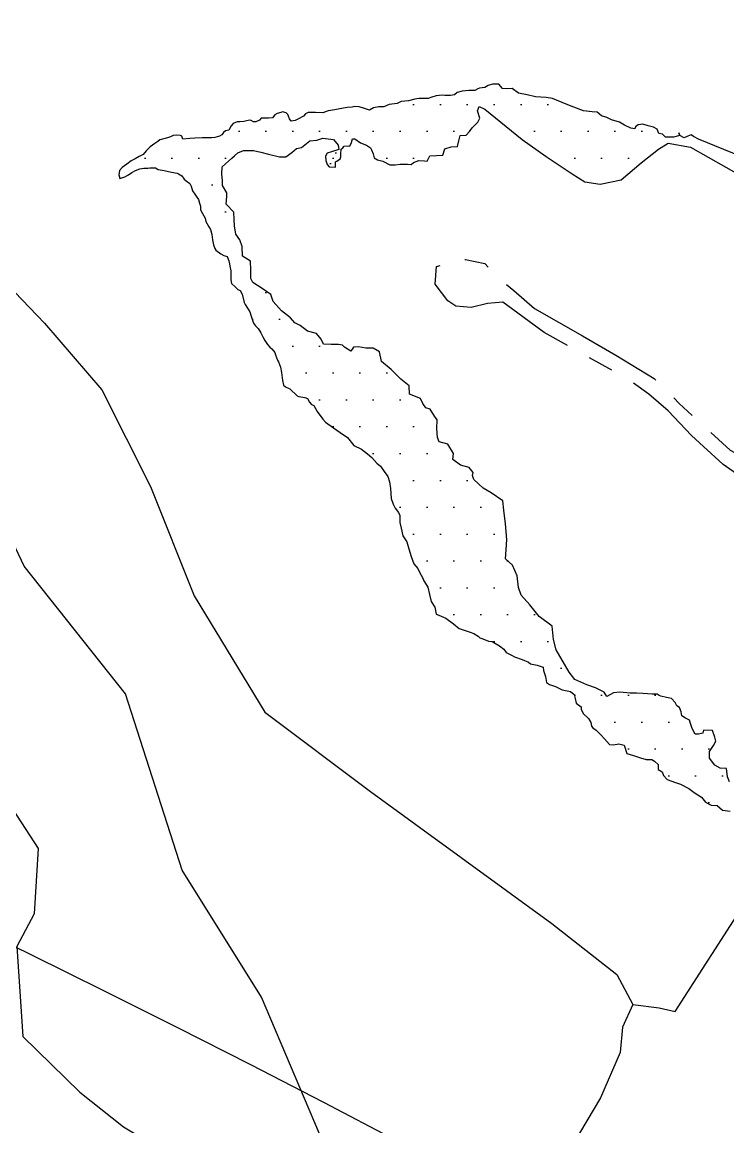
# Model space of a CAD drawing. Header units: millimetres. Extents: x 548366 to 1117317, y 7446967 to 14899125.
# Drawn here: x 556116.5 to 556325.1, y 7458955.4 to 7459282 of the extents above; entities that cross this region are included whole.
import ezdxf

# ---------------------------------------------------------------- set-up
doc = ezdxf.new("R2010")
doc.units = ezdxf.units.MM
doc.header["$MEASUREMENT"] = 0
doc.linetypes.add('ESTR-TERRA', pattern=[1, 0.7, -0.1, 0.1, -0.1])
for name, color, linetype in [('CURVA_INTERMEDIÁRIA', 32, 'Continuous'), ('RADIAIS', 222, 'Continuous'), ('RIO_PERMANENTE', 4, 'Continuous'), ('RUA_PAV_S_MEIO_FIO', 2, 'ESTR-TERRA')]:
    doc.layers.add(name, color=color, linetype=linetype)
pattern_1 = [(0, (0, 0), (3.96875, 7.9375), [0, -7.9375])]

msp = doc.modelspace()

# ---------------------------------------------------------------- hatches: boundary and pattern name
at = {"layer": 'RIO_PERMANENTE', "ltscale": 0.5}
h = msp.add_hatch(dxfattribs=at)
h.set_pattern_fill('DOTS', color=256, scale=5, style=0)
h.set_pattern_definition(pattern_1)
h.paths.add_polyline_path([(556241.47, 7459260.36), (556240.65, 7459260.43), (556238.94, 7459260.23), (556237.64, 7459259.82), (556236.55, 7459259.48), (556235.6, 7459259.41), (556233.75, 7459259.41), (556232.59, 7459259.2), (556230.68, 7459258.73), (556228.56, 7459258.59), (556227.33, 7459257.97), (556224.97, 7459257.69), (556223.4, 7459256.94), (556221.97, 7459256.94), (556220.33, 7459256.67), (556219.25, 7459255.99), (556222.46, 7459241.08), (556223.14, 7459240.9), (556225.21, 7459239.86), (556226.79, 7459239.86), (556228.29, 7459240.04), (556230.38, 7459240.04), (556231.47, 7459239.9), (556232.19, 7459240.49), (556233.73, 7459241.08), (556235.41, 7459240.99), (556236.23, 7459240.94), (556237.04, 7459242.53), (556239.04, 7459242.58), (556240.85, 7459242.67), (556241.49, 7459244.52), (556243.3, 7459245.16), (556245.16, 7459245.3), (556245.62, 7459246.97), (556246.03, 7459248.47), (556247.75, 7459248.65), (556248.75, 7459249.65), (556249.56, 7459250.78), (556251.24, 7459252.41), (556251.79, 7459253.68), (556251.15, 7459255.8), (556251.64, 7459257.13), (556253.25, 7459256.29), (556264.31, 7459247.34), (556271.45, 7459242.35), (556279.12, 7459237.18), (556282.87, 7459234.86), (556287.33, 7459234.14), (556287.44, 7459234.17), (556281.26, 7459256.23), (556279.55, 7459256.86), (556277.36, 7459257.75), (556273.28, 7459259.41), (556271.37, 7459259.75), (556268.23, 7459259.95), (556265.84, 7459260.5), (556263.25, 7459261.05), (556261.34, 7459262.41), (556259.77, 7459262.34), (556258.47, 7459262.41), (556257.44, 7459263.71), (556255.53, 7459263.71), (556254.24, 7459263.3), (556253.28, 7459262.68), (556251.71, 7459262.55), (556251.23, 7459262.34), (556250.34, 7459261.86), (556248.57, 7459261.8), (556246.59, 7459261.59), (556245.15, 7459261.25), (556244.27, 7459260.5), (556243.11, 7459260.29)])
h = msp.add_hatch(dxfattribs=at)
h.set_pattern_fill('DOTS', color=256, scale=5, style=0)
h.set_pattern_definition(pattern_1)
h.paths.add_polyline_path([(556175.65, 7459239.27), (556178.51, 7459241.76), (556179.25, 7459242.5), (556180.26, 7459243.42), (556181.92, 7459244.06), (556184.87, 7459244.06), (556187.09, 7459243.6), (556189.3, 7459242.96), (556192.62, 7459242.22), (556194.46, 7459242.22), (556196.22, 7459243.51), (556197.6, 7459244.71), (556199.07, 7459244.98), (556201.55, 7459246.94), (556203.65, 7459247.16), (556205.35, 7459247.69), (556208.5, 7459247.36), (556209.95, 7459245.61), (556210.16, 7459244.34), (556207.97, 7459243.72), (556206.65, 7459243.25), (556206.21, 7459242.37), (556206.32, 7459241.1), (556206.71, 7459239.9), (556207.24, 7459239.2), (556209.09, 7459239.17), (556209.09, 7459239.75), (556209.15, 7459240.72), (556209.53, 7459240.93), (556210.47, 7459241.57), (556210.7, 7459242.16), (556210.7, 7459243.13), (556210.82, 7459244.48), (556211.26, 7459244.89), (556211.68, 7459245.36), (556212.88, 7459245.45), (556213.41, 7459245.39), (556213.91, 7459246.48), (556214.2, 7459247.57), (556214.88, 7459247.57), (556216.55, 7459246.39), (556218.32, 7459245.69), (556219.49, 7459244.89), (556219.82, 7459244.25), (556220.32, 7459243.04), (556220.55, 7459241.87), (556221.52, 7459241.34), (556222.46, 7459241.08), (556219.25, 7459255.99), (556219.23, 7459255.99), (556217.73, 7459256.53), (556216.16, 7459257.01), (556214.86, 7459257.08), (556214.11, 7459256.87), (556212.61, 7459256.8), (556212.07, 7459256.67), (556210.43, 7459256.39), (556208.99, 7459256.05), (556206.94, 7459255.78), (556205.44, 7459255.17), (556203.19, 7459255.3), (556201.07, 7459255.3), (556200.25, 7459254.89), (556199.64, 7459254.21), (556198, 7459253.32), (556197.25, 7459252.92), (556196.02, 7459252.78), (556195.54, 7459253.39), (556195.27, 7459254.21), (556195, 7459254.69), (556194.59, 7459255.17), (556193.49, 7459255.51), (556192.95, 7459255.3), (556191.92, 7459255.03), (556191.17, 7459254.62), (556190.56, 7459253.73), (556189.33, 7459253.6), (556187.21, 7459253.6), (556186.67, 7459253.05), (556185.57, 7459252.57), (556184.86, 7459252.57), (556183.97, 7459253.04), (556183.35, 7459252.98), (556182.06, 7459252.64), (556180.9, 7459252.57), (556180.08, 7459252.57), (556178.85, 7459252.09), (556178.3, 7459251.34), (556177.62, 7459250.04), (556176.66, 7459249.91), (556176.05, 7459249.43), (556175.5, 7459248.68), (556174.89, 7459248.27), (556173.45, 7459247.93), (556172.57, 7459247.79), (556171.34, 7459247.79), (556169.77, 7459247.79), (556167.51, 7459247.72), (556166.08, 7459247.65), (556164.03, 7459247.45), (556163.76, 7459248.34), (556163.28, 7459248.54), (556162.26, 7459248.61), (556161.16, 7459248.54), (556160.34, 7459248.13), (556159.52, 7459247.86), (556157.2, 7459247.18), (556156.59, 7459246.7), (556155.77, 7459246.15), (556154.34, 7459245.13), (556153.22, 7459243.96), (556152.26, 7459242.86), (556151.1, 7459242.32), (556149.94, 7459241.64), (556148.71, 7459241.02), (556147.41, 7459240.07), (556146.12, 7459239.04), (556145.3, 7459238.16), (556145.09, 7459236.93), (556145.43, 7459235.84), (556146.87, 7459236.31), (556147.96, 7459236.86), (556148.91, 7459237.61), (556150.01, 7459238.16), (556151.3, 7459238.63), (556152.46, 7459238.84), (556153.63, 7459238.84), (556154.24, 7459238.97), (556155.95, 7459238.97), (556156.7, 7459238.5), (556158.54, 7459238.16), (556160.66, 7459237.68), (556162.36, 7459237.41), (556162.77, 7459237.13), (556163.73, 7459236.59), (556164.41, 7459235.63), (556165.03, 7459235.15), (556166.05, 7459234.34), (556166.46, 7459233.52), (556166.87, 7459232.15), (556167.55, 7459231.13), (556168.1, 7459230.24), (556168.65, 7459229.56), (556168.92, 7459228.54), (556169.19, 7459227.65), (556169.21, 7459226.58), (556169.83, 7459225.49), (556170.65, 7459224.06), (556170.78, 7459223.1), (556171.74, 7459221.53), (556172.15, 7459220.71), (556172.56, 7459219.21), (556172.76, 7459217.71), (556173.1, 7459216.21), (556173.45, 7459215.12), (556173.72, 7459214.57), (556175.22, 7459213.55), (556176.11, 7459213.07), (556177.13, 7459212.73), (556177.61, 7459211.44), (556177.82, 7459210.62), (556177.88, 7459209.87), (556178.24, 7459208.54), (556178.24, 7459207.31), (556178.17, 7459205.87), (556178.44, 7459204.71), (556179.47, 7459203.76), (556180.22, 7459203.01), (556180.97, 7459202.67), (556181.58, 7459201.64), (556182.13, 7459199.12), (556182.47, 7459198.57), (556183.15, 7459197.48), (556183.77, 7459196.39), (556184.25, 7459195.1), (556184.86, 7459193.05), (556185.48, 7459192.23), (556186.23, 7459191.41), (556187.05, 7459190.18), (556187.66, 7459189.02), (556188.28, 7459187.86), (556189.03, 7459186.77), (556189.71, 7459185.95), (556190.32, 7459185.41), (556191.21, 7459184.32), (556191.42, 7459183.7), (556192.04, 7459182.09), (556192.31, 7459181.62), (556192.92, 7459179.98), (556193.2, 7459178.41), (556193.47, 7459176.09), (556193.74, 7459174.66), (556194.36, 7459174.18), (556195.66, 7459173.63), (556197.84, 7459171.52), (556198.32, 7459171.31), (556199.13, 7459171.18), (556210.52, 7459186.62), (556210.01, 7459186.7), (556207.89, 7459186.7), (556205.59, 7459186.8), (556204.94, 7459188.27), (556203.56, 7459189.93), (556200.88, 7459190.67), (556198.67, 7459192.32), (556197.1, 7459193.15), (556195.86, 7459194.6), (556193.18, 7459196.72), (556190.69, 7459199.48), (556190.05, 7459201.51), (556187.46, 7459203.26), (556184.7, 7459205.01), (556184.14, 7459206.21), (556184.14, 7459208.79), (556184.05, 7459211.37), (556181.65, 7459212.85), (556181.56, 7459215.7), (556180.82, 7459217.64), (556179.72, 7459219.3), (556179.26, 7459221.79), (556179.16, 7459223.63), (556179.07, 7459225.84), (556176.86, 7459228.24), (556177.04, 7459230.45), (556177.03, 7459231.53), (556175.74, 7459233.74), (556175.74, 7459235.12), (556175.56, 7459237.15)])
h = msp.add_hatch(dxfattribs=at)
h.set_pattern_fill('DOTS', color=256, scale=5, style=0)
h.set_pattern_definition(pattern_1)
h.paths.add_polyline_path([(556287.44, 7459234.17), (556293.58, 7459235.39), (556299.47, 7459240.39), (556304.65, 7459244.49), (556307.5, 7459246.27), (556314.11, 7459245.02), (556320.57, 7459241.37), (556320.21, 7459245.89), (556316.42, 7459247.45), (556314.99, 7459248.26), (556314.24, 7459248.69), (556313.28, 7459248.33), (556312.19, 7459247.86), (556310.89, 7459248.47), (556309.05, 7459248.06), (556306.66, 7459247.99), (556305.84, 7459248.95), (556304.68, 7459249.08), (556304.2, 7459250.38), (556303.17, 7459250.93), (556301.53, 7459251.4), (556300.03, 7459251.88), (556298.6, 7459251.68), (556297.85, 7459251.06), (556297.64, 7459250.45), (556296.41, 7459250.72), (556294.57, 7459251.61), (556293.07, 7459252.49), (556290.68, 7459253.18), (556289.31, 7459253.79), (556287.81, 7459254.34), (556286.51, 7459255.36), (556285.01, 7459255.5), (556282.49, 7459255.77), (556281.26, 7459256.23)])
h = msp.add_hatch(dxfattribs=at)
h.set_pattern_fill('DOTS', color=256, scale=5, style=0)
h.set_pattern_definition(pattern_1)
h.paths.add_polyline_path([(556365, 7459230.53), (556363.89, 7459230.33), (556362.7, 7459230.14), (556361.95, 7459230.42), (556361.42, 7459230.94), (556360.71, 7459230.99), (556359.91, 7459230.8), (556358.25, 7459230.94), (556356.35, 7459231.8), (556354.59, 7459232.51), (556353.6, 7459232.7), (556352.69, 7459233.74), (556350.75, 7459234.74), (556349.94, 7459235.3), (556348.82, 7459236.22), (556348.54, 7459236.88), (556347.59, 7459237.36), (556346.07, 7459237.64), (556344.5, 7459238.16), (556343.32, 7459238.31), (556341.8, 7459238.35), (556340.52, 7459238.26), (556340.14, 7459238.35), (556339.48, 7459238.83), (556338.2, 7459238.69), (556337.53, 7459238.5), (556336.49, 7459238.97), (556334.83, 7459239.82), (556333.5, 7459240.25), (556331.98, 7459241.06), (556331.6, 7459241.2), (556331.43, 7459241.28), (556320.21, 7459245.89), (556320.57, 7459241.37), (556329.7, 7459236.22), (556330.46, 7459235.41), (556331.36, 7459233.8), (556332.27, 7459234.04), (556333.64, 7459233.9), (556334.35, 7459233.42), (556335.17, 7459231.58), (556335.88, 7459230.54), (556337.11, 7459229.5), (556338.06, 7459228.22), (556339.2, 7459227.65), (556340.91, 7459227.03), (556342.19, 7459226.41), (556343.42, 7459224.57), (556346.03, 7459222.58), (556347.64, 7459221.06), (556349.02, 7459219.83), (556351.06, 7459218.12), (556351.72, 7459217.46), (556354.09, 7459216.32), (556355.42, 7459215.23), (556356.89, 7459214.09), (556358.89, 7459212.95), (556361.16, 7459211.81), (556362.25, 7459210.49), (556363.82, 7459209.44), (556365, 7459208.55)])
h = msp.add_hatch(dxfattribs=at)
h.set_pattern_fill('DOTS', color=256, scale=2, style=0)
h.set_pattern_definition([(0, (0, 0), (1.5875, 3.175), [0, -3.175])])
h.paths.add_polyline_path([(556206.65, 7459243.25), (556206.21, 7459242.37), (556206.32, 7459241.1), (556206.71, 7459239.9), (556207.24, 7459239.2), (556209.05, 7459239.17), (556209.15, 7459240.72), (556209.53, 7459240.93), (556210.47, 7459241.57), (556210.7, 7459242.16), (556210.7, 7459243.13), (556210.83, 7459244.53), (556207.97, 7459243.72)])
h = msp.add_hatch(dxfattribs=at)
h.set_pattern_fill('DOTS', color=256, scale=5, style=0)
h.set_pattern_definition(pattern_1)
h.paths.add_polyline_path([(556250.06, 7459146.82), (556249.6, 7459148.02), (556249.87, 7459148.85), (556248.67, 7459150.32), (556246.09, 7459151.06), (556243.79, 7459152.72), (556244.06, 7459154.47), (556242.31, 7459157.24), (556239.82, 7459157.97), (556239.34, 7459159.24), (556239.06, 7459161.91), (556239.15, 7459164.49), (556238.42, 7459165.51), (556237.13, 7459167.63), (556235.83, 7459168), (556234.91, 7459169.29), (556234.27, 7459170.76), (556231.04, 7459172.05), (556230.95, 7459174.54), (556228.46, 7459176.47), (556225.6, 7459179.33), (556222.74, 7459181.73), (556222.19, 7459184.58), (556220.25, 7459185.69), (556218.13, 7459185.69), (556215.91, 7459186.06), (556214.44, 7459185.97), (556213.7, 7459184.77), (556211.76, 7459185.97), (556211.21, 7459186.52), (556210.52, 7459186.62), (556199.13, 7459171.18), (556200.03, 7459171.04), (556200.91, 7459170.77), (556201.46, 7459169.68), (556202.01, 7459168.99), (556202.69, 7459168.65), (556203.71, 7459166.88), (556205.42, 7459164.7), (556206.17, 7459163.81), (556208.56, 7459162.1), (556210.47, 7459160.74), (556212.69, 7459159.19), (556214.53, 7459156.87), (556216.78, 7459155.78), (556218.63, 7459154.41), (556219.92, 7459153.32), (556221.36, 7459151.68), (556222.45, 7459150.73), (556223.54, 7459149.23), (556224.57, 7459147.66), (556225.11, 7459146.09), (556225.39, 7459144.18), (556225.59, 7459141.25), (556226.21, 7459139.54), (556226.75, 7459138.38), (556227.78, 7459137.02), (556228.12, 7459136.2), (556228.12, 7459134.97), (556228.12, 7459134.08), (556228.53, 7459132.42), (556229.01, 7459130.16), (556230.24, 7459128.39), (556230.79, 7459126.34), (556231.54, 7459124.09), (556232.29, 7459121.84), (556233.52, 7459120.54), (556234.06, 7459119.25), (556234.82, 7459117.88), (556235.23, 7459116.86), (556236.42, 7459115.02), (556236.96, 7459112.84), (556237.44, 7459110.79), (556238.53, 7459109.09), (556238.87, 7459106.97), (556239.69, 7459106.7), (556241.74, 7459105.81), (556243.99, 7459104.18), (556245.7, 7459102.81), (556248.91, 7459101.72), (556250.07, 7459101.31), (556251.3, 7459100.49), (556251.78, 7459100.01), (556252.73, 7459099.67), (556254.37, 7459098.99), (556255.46, 7459098.92), (556257.65, 7459097.63), (556258.88, 7459096.67), (556259.56, 7459095.72), (556261.4, 7459094.83), (556262.02, 7459094.35), (556264.34, 7459093.6), (556266.18, 7459092.78), (556266.8, 7459092.31), (556268.78, 7459091.96), (556270.49, 7459091.35), (556270.62, 7459090.33), (556271.17, 7459088.62), (556271.51, 7459086.85), (556272.4, 7459086.17), (556274.17, 7459085.62), (556276.15, 7459084.6), (556278.61, 7459084.12), (556279.7, 7459083.3), (556279.94, 7459082.1), (556280.28, 7459080.74), (556281.72, 7459079.65), (556281.78, 7459078.97), (556282.33, 7459077.6), (556283.9, 7459076.17), (556284.58, 7459074.94), (556284.86, 7459073.92), (556285.2, 7459073.44), (556286.15, 7459072.76), (556287.59, 7459071.32), (556288.68, 7459070.16), (556290.18, 7459068.53), (556291.27, 7459068.39), (556292.85, 7459068.66), (556294.48, 7459068.25), (556295.23, 7459065.87), (556297.21, 7459065.25), (556299.26, 7459064.5), (556300.97, 7459064.09), (556302.61, 7459064.02), (556303.46, 7459063.57), (556304.55, 7459062.54), (556304.48, 7459061.11), (556305.71, 7459060.36), (556306.12, 7459059.27), (556307.21, 7459058.11), (556309.67, 7459057.22), (556311.17, 7459056.75), (556313.56, 7459055.45), (556315.13, 7459054.29), (556317.32, 7459052.92), (556318.48, 7459051.42), (556320.18, 7459050.54), (556321.96, 7459050.47), (556323.53, 7459049.1), (556325.78, 7459048.76), (556328.24, 7459048.22), (556330.7, 7459045.62), (556332.06, 7459043.71), (556332.95, 7459041.67), (556334.39, 7459040.58), (556336.23, 7459039.01), (556337.94, 7459038.39), (556338.69, 7459039.59), (556338.53, 7459041.07), (556338.14, 7459042.55), (556337.28, 7459043.72), (556336.82, 7459044.9), (556336.82, 7459045.75), (556337.44, 7459046.38), (556338.38, 7459047.16), (556340.17, 7459047.16), (556342.28, 7459046.69), (556344.47, 7459046.38), (556347.12, 7459046.14), (556346.97, 7459044.58), (556348.29, 7459043.02), (556349.15, 7459042.24), (556349.86, 7459042.16), (556350.72, 7459041.23), (556351.81, 7459039.82), (556353.76, 7459038.42), (556354.15, 7459038.03), (556355.56, 7459037.25), (556358.13, 7459036.16), (556359.38, 7459035.61), (556361.34, 7459035.06), (556362.9, 7459033.89), (556363.13, 7459033.04), (556362.82, 7459031.32), (556361.41, 7459030.23), (556360.09, 7459029.06), (556360.25, 7459027.39), (556361.42, 7459026.06), (556361.65, 7459025.28), (556361.65, 7459024.03), (556361.11, 7459022.94), (556360.09, 7459022.31), (556360.48, 7459021.92), (556361.65, 7459021.46), (556362.59, 7459021.07), (556363.14, 7459019.82), (556363.68, 7459019.5), (556364.54, 7459021.22), (556364.54, 7459022.47), (556364.23, 7459024.97), (556364.15, 7459025.43), (556364.62, 7459025.67), (556365, 7459025.81), (556365, 7459029.4), (556364.78, 7459029.57), (556364.7, 7459029.96), (556364.7, 7459030.58), (556365, 7459030.65), (556365, 7459035.11), (556364.78, 7459035.11), (556363.84, 7459035.97), (556362.9, 7459036.28), (556362.28, 7459037.45), (556361.89, 7459038.46), (556361.89, 7459040.18), (556361.89, 7459041.9), (556362.36, 7459042.76), (556362.9, 7459043.38), (556364.07, 7459043.38), (556365, 7459042.67), (556365, 7459067.94), (556364.03, 7459066.76), (556363.39, 7459065.38), (556362.65, 7459063.36), (556361.82, 7459062.35), (556360.54, 7459061.34), (556359.53, 7459060.24), (556359.16, 7459059.69), (556358.79, 7459058.13), (556357.69, 7459057.67), (556356.86, 7459056.84), (556355.21, 7459056.29), (556353.1, 7459056.56), (556352.91, 7459055.28), (556352.36, 7459053.99), (556350.89, 7459053.26), (556348.96, 7459053.26), (556348.23, 7459051.97), (556347.22, 7459051.15), (556344.83, 7459052.34), (556341.7, 7459052.25), (556340.6, 7459052.16), (556339.89, 7459053.72), (556335.76, 7459055.01), (556332.36, 7459054.09), (556329.51, 7459055.47), (556328.59, 7459057.21), (556325.56, 7459057.49), (556325.01, 7459058.95), (556324.73, 7459061.34), (556322.8, 7459061.53), (556321.24, 7459062.35), (556319.68, 7459064.46), (556319.68, 7459066.39), (556320.88, 7459068.14), (556321.61, 7459069.51), (556321.24, 7459070.61), (556320.6, 7459072.63), (556317.94, 7459072.73), (556317.7, 7459071.85), (556316.43, 7459071.56), (556315.44, 7459071.52), (556314.53, 7459073.25), (556314.2, 7459074.44), (556313.83, 7459075.71), (556312.64, 7459076.25), (556311.49, 7459076.99), (556311.36, 7459078.1), (556310.87, 7459079.38), (556310.05, 7459079.91), (556309.59, 7459080.94), (556308.48, 7459082.05), (556307, 7459082.38), (556305.31, 7459082.75), (556304.86, 7459083), (556304.2, 7459083.33), (556302.72, 7459083.33), (556300, 7459083.57), (556298.11, 7459083.61), (556296.21, 7459083.61), (556293.15, 7459084), (556291.3, 7459083.72), (556289.37, 7459082.71), (556288.54, 7459084), (556285.96, 7459085.19), (556283.47, 7459086.12), (556279.87, 7459087.68), (556278.21, 7459089.89), (556274.34, 7459096.44), (556273.6, 7459099.48), (556273.14, 7459103.44), (556269.36, 7459106.3), (556266.59, 7459109.8), (556264.01, 7459112.66), (556263.27, 7459114.87), (556262.81, 7459118.37), (556261.49, 7459121.48), (556259.37, 7459123.32), (556259.56, 7459126), (556259.74, 7459129.04), (556259.37, 7459133.74), (556258.91, 7459137.79), (556258.63, 7459140.56), (556255.13, 7459142.86), (556252.82, 7459144.24)])

# ---------------------------------------------------------------- linework, layer by layer
at = {"layer": 'CURVA_INTERMEDIÁRIA'}
for points, elevation in [([(556207.19, 7458946.92), (556187.27, 7458993.79), (556163.85, 7459031.32), (556147.11, 7459083.47), (556117.14, 7459121.22), (556103.71, 7459149.41)], 10), ([(556108.77, 7459056.86), (556121.28, 7459037.69), (556120.06, 7459018.43), (556114.96, 7459008.8), (556116.75, 7458982.15), (556133.58, 7458965.7), (556146.48, 7458955.5), (556184.85, 7458932.48), (556192.43, 7458925.76), (556203.89, 7458910.73), (556224.66, 7458895.71), (556239.71, 7458891.42), (556258.69, 7458892.49), (556284.63, 7458896.66), (556322.75, 7458890.51), (556341.69, 7458867.45), (556350.22, 7458855.15), (556360.64, 7458823.93), (556369.17, 7458807.84), (556435.04, 7458766.05), (556467.25, 7458751.86), (556521.26, 7458728.2)], 20)]:
    msp.add_lwpolyline(points, dxfattribs=dict(at, elevation=elevation))
at = {"layer": 'RADIAIS', "linetype": 'Continuous', "ltscale": 2.5}
for radius in [4998.2, 3998.56]:
    msp.add_circle((554363.71, 7455412.75), radius, dxfattribs=at)
at = {"layer": 'RIO_PERMANENTE', "ltscale": 2.5, "flags": 128}
for points in [[(556331.43, 7459241.28), (556316.42, 7459247.45), (556314.99, 7459248.26), (556314.24, 7459248.69), (556313.28, 7459248.33), (556312.19, 7459247.86), (556310.89, 7459248.47), (556310.62, 7459249.29), (556310.89, 7459248.47), (556309.05, 7459248.06), (556306.66, 7459247.99), (556305.84, 7459248.95), (556304.68, 7459249.08), (556304.2, 7459250.38), (556303.17, 7459250.93), (556301.53, 7459251.4), (556300.03, 7459251.88), (556298.6, 7459251.68), (556297.85, 7459251.06), (556297.64, 7459250.45), (556296.41, 7459250.72), (556294.57, 7459251.61), (556293.07, 7459252.49), (556290.68, 7459253.18), (556289.31, 7459253.79), (556287.81, 7459254.34), (556286.51, 7459255.36), (556285.01, 7459255.5), (556282.49, 7459255.77), (556279.55, 7459256.86), (556277.36, 7459257.75), (556273.28, 7459259.41), (556271.37, 7459259.75), (556268.23, 7459259.95), (556265.84, 7459260.5), (556263.25, 7459261.05), (556261.34, 7459262.41), (556259.77, 7459262.34), (556258.47, 7459262.41), (556257.44, 7459263.71), (556255.53, 7459263.71), (556254.24, 7459263.3), (556253.28, 7459262.68), (556251.71, 7459262.55), (556251.23, 7459262.34), (556250.34, 7459261.86), (556248.57, 7459261.8), (556246.59, 7459261.59), (556245.15, 7459261.25), (556244.27, 7459260.5), (556243.11, 7459260.29), (556241.47, 7459260.36), (556240.65, 7459260.43), (556238.94, 7459260.23), (556237.64, 7459259.82), (556236.55, 7459259.48), (556235.6, 7459259.41), (556233.75, 7459259.41), (556232.59, 7459259.2), (556230.68, 7459258.73), (556228.56, 7459258.59), (556227.33, 7459257.97), (556224.97, 7459257.69), (556223.4, 7459256.94), (556221.97, 7459256.94), (556220.33, 7459256.67), (556219.23, 7459255.99), (556217.73, 7459256.53), (556216.16, 7459257.01), (556214.86, 7459257.08), (556214.11, 7459256.87), (556212.61, 7459256.8), (556212.07, 7459256.67), (556210.43, 7459256.39), (556208.99, 7459256.05), (556206.94, 7459255.78), (556205.44, 7459255.17), (556203.19, 7459255.3), (556201.07, 7459255.3), (556200.25, 7459254.89), (556199.64, 7459254.21), (556198, 7459253.32), (556197.25, 7459252.92), (556196.02, 7459252.78), (556195.54, 7459253.39), (556195.27, 7459254.21), (556195, 7459254.69), (556194.59, 7459255.17), (556193.49, 7459255.51), (556192.95, 7459255.3), (556191.92, 7459255.03), (556191.17, 7459254.62), (556190.56, 7459253.73), (556189.33, 7459253.6), (556187.21, 7459253.6), (556186.67, 7459253.05), (556185.57, 7459252.57), (556184.86, 7459252.57), (556183.97, 7459253.04), (556183.35, 7459252.98), (556182.06, 7459252.64), (556180.9, 7459252.57), (556180.08, 7459252.57), (556178.85, 7459252.09), (556178.3, 7459251.34), (556177.62, 7459250.04), (556176.66, 7459249.91), (556176.05, 7459249.43), (556175.5, 7459248.68), (556174.89, 7459248.27), (556173.45, 7459247.93), (556172.57, 7459247.79), (556171.34, 7459247.79), (556169.77, 7459247.79), (556167.51, 7459247.72), (556166.08, 7459247.65), (556164.03, 7459247.45), (556163.76, 7459248.34), (556163.28, 7459248.54), (556162.26, 7459248.61), (556161.16, 7459248.54), (556160.34, 7459248.13), (556159.52, 7459247.86), (556157.2, 7459247.18), (556156.59, 7459246.7), (556155.77, 7459246.15), (556154.34, 7459245.13), (556153.22, 7459243.96), (556152.26, 7459242.86), (556151.1, 7459242.32), (556149.94, 7459241.64), (556148.71, 7459241.02), (556147.41, 7459240.07), (556146.12, 7459239.04), (556145.3, 7459238.16), (556145.09, 7459236.93), (556145.43, 7459235.84), (556146.87, 7459236.31), (556147.96, 7459236.86), (556148.91, 7459237.61), (556150.01, 7459238.16), (556151.3, 7459238.63), (556152.46, 7459238.84), (556153.63, 7459238.84), (556154.24, 7459238.97), (556155.95, 7459238.97), (556156.7, 7459238.5), (556158.54, 7459238.16), (556160.66, 7459237.68), (556162.36, 7459237.41), (556162.77, 7459237.13), (556163.73, 7459236.59), (556164.41, 7459235.63), (556165.03, 7459235.15), (556166.05, 7459234.34), (556166.46, 7459233.52), (556166.87, 7459232.15), (556167.55, 7459231.13), (556168.1, 7459230.24), (556168.65, 7459229.56), (556168.92, 7459228.54), (556169.19, 7459227.65), (556169.21, 7459226.58), (556169.83, 7459225.49), (556170.65, 7459224.06), (556170.78, 7459223.1), (556171.74, 7459221.53), (556172.15, 7459220.71), (556172.56, 7459219.21), (556172.76, 7459217.71), (556173.1, 7459216.21), (556173.45, 7459215.12), (556173.72, 7459214.57), (556175.22, 7459213.55), (556176.11, 7459213.07), (556177.13, 7459212.73), (556177.61, 7459211.44), (556177.82, 7459210.62), (556177.88, 7459209.87), (556178.24, 7459208.54), (556178.24, 7459207.31), (556178.17, 7459205.87), (556178.44, 7459204.71), (556179.47, 7459203.76), (556180.22, 7459203.01), (556180.97, 7459202.67), (556181.58, 7459201.64), (556182.13, 7459199.12), (556182.47, 7459198.57), (556183.15, 7459197.48), (556183.77, 7459196.39), (556184.25, 7459195.1), (556184.86, 7459193.05), (556185.48, 7459192.23), (556186.23, 7459191.41), (556187.05, 7459190.18), (556187.66, 7459189.02), (556188.28, 7459187.86), (556189.03, 7459186.77), (556189.71, 7459185.95), (556190.32, 7459185.41), (556191.21, 7459184.32), (556191.42, 7459183.7), (556192.04, 7459182.09), (556192.31, 7459181.62), (556192.92, 7459179.98), (556193.2, 7459178.41), (556193.47, 7459176.09), (556193.74, 7459174.66), (556194.36, 7459174.18), (556195.66, 7459173.63), (556197.84, 7459171.52), (556198.32, 7459171.31), (556200.03, 7459171.04), (556200.91, 7459170.77), (556201.46, 7459169.68), (556202.01, 7459168.99), (556202.69, 7459168.65), (556203.71, 7459166.88), (556205.42, 7459164.7), (556206.17, 7459163.81), (556208.56, 7459162.1), (556210.47, 7459160.74), (556212.69, 7459159.19), (556214.53, 7459156.87), (556216.78, 7459155.78), (556218.63, 7459154.41), (556219.92, 7459153.32), (556221.36, 7459151.68), (556222.45, 7459150.73), (556223.54, 7459149.23), (556224.57, 7459147.66), (556225.11, 7459146.09), (556225.39, 7459144.18), (556225.59, 7459141.25), (556226.21, 7459139.54), (556226.75, 7459138.38), (556227.78, 7459137.02), (556228.12, 7459136.2), (556228.12, 7459134.97), (556228.12, 7459134.08), (556228.53, 7459132.42), (556229.01, 7459130.16), (556230.24, 7459128.39), (556230.79, 7459126.34), (556231.54, 7459124.09), (556232.29, 7459121.84), (556233.52, 7459120.54), (556234.06, 7459119.25), (556234.82, 7459117.88), (556235.23, 7459116.86), (556236.42, 7459115.02), (556236.96, 7459112.84), (556237.44, 7459110.79), (556238.53, 7459109.09), (556238.87, 7459106.97), (556239.69, 7459106.7), (556241.74, 7459105.81), (556243.99, 7459104.18), (556245.7, 7459102.81), (556248.91, 7459101.72), (556250.07, 7459101.31), (556251.3, 7459100.49), (556251.78, 7459100.01), (556252.73, 7459099.67), (556254.37, 7459098.99), (556255.46, 7459098.92), (556257.65, 7459097.63), (556258.88, 7459096.67), (556259.56, 7459095.72), (556261.4, 7459094.83), (556262.02, 7459094.35), (556264.34, 7459093.6), (556266.18, 7459092.78), (556266.8, 7459092.31), (556268.78, 7459091.96), (556270.49, 7459091.35), (556270.62, 7459090.33), (556271.17, 7459088.62), (556271.51, 7459086.85), (556272.4, 7459086.17), (556274.17, 7459085.62), (556276.15, 7459084.6), (556278.61, 7459084.12), (556279.7, 7459083.3), (556279.94, 7459082.1), (556280.28, 7459080.74), (556281.72, 7459079.65), (556281.78, 7459078.97), (556282.33, 7459077.6), (556283.9, 7459076.17), (556284.58, 7459074.94), (556284.86, 7459073.92), (556285.2, 7459073.44), (556286.15, 7459072.76), (556287.59, 7459071.32), (556288.68, 7459070.16), (556290.18, 7459068.53), (556291.27, 7459068.39), (556292.85, 7459068.66), (556294.48, 7459068.25), (556295.23, 7459065.87), (556297.21, 7459065.25), (556299.26, 7459064.5), (556300.97, 7459064.09), (556302.61, 7459064.02), (556303.46, 7459063.57), (556304.55, 7459062.54), (556304.48, 7459061.11), (556305.71, 7459060.36), (556306.12, 7459059.27), (556307.21, 7459058.11), (556309.67, 7459057.22), (556311.17, 7459056.75), (556313.56, 7459055.45), (556315.13, 7459054.29), (556317.32, 7459052.92), (556318.48, 7459051.42), (556320.18, 7459050.54), (556321.96, 7459050.47), (556323.53, 7459049.1), (556325.78, 7459048.76)], [(556325.56, 7459057.49), (556325.01, 7459058.95), (556324.73, 7459061.34), (556322.8, 7459061.53), (556321.24, 7459062.35), (556319.68, 7459064.46), (556319.68, 7459066.39), (556320.88, 7459068.14), (556321.61, 7459069.51), (556321.24, 7459070.61), (556320.6, 7459072.63), (556317.94, 7459072.73), (556317.7, 7459071.85), (556316.43, 7459071.56), (556315.44, 7459071.52), (556314.53, 7459073.25), (556314.2, 7459074.44), (556313.83, 7459075.71), (556312.64, 7459076.25), (556311.49, 7459076.99), (556311.36, 7459078.1), (556310.87, 7459079.38), (556310.05, 7459079.91), (556309.59, 7459080.94), (556308.48, 7459082.05), (556307, 7459082.38), (556305.31, 7459082.75), (556304.86, 7459083), (556304.2, 7459083.33), (556302.72, 7459083.33), (556300, 7459083.57), (556298.11, 7459083.61), (556296.21, 7459083.61), (556293.15, 7459084), (556291.3, 7459083.72), (556289.37, 7459082.71), (556288.54, 7459084), (556285.96, 7459085.19), (556283.47, 7459086.12), (556279.87, 7459087.68), (556278.21, 7459089.89), (556274.34, 7459096.44), (556273.6, 7459099.48), (556273.14, 7459103.44), (556269.36, 7459106.3), (556266.59, 7459109.8), (556264.01, 7459112.66), (556263.27, 7459114.87), (556262.81, 7459118.37), (556261.49, 7459121.48), (556259.37, 7459123.32), (556259.56, 7459126), (556259.74, 7459129.04), (556259.37, 7459133.74), (556258.91, 7459137.79), (556258.63, 7459140.56), (556255.13, 7459142.86), (556252.82, 7459144.24), (556250.06, 7459146.82), (556249.6, 7459148.02), (556249.87, 7459148.85), (556248.67, 7459150.32), (556246.09, 7459151.06), (556243.79, 7459152.72), (556244.06, 7459154.47), (556242.31, 7459157.24), (556239.82, 7459157.97), (556239.34, 7459159.24), (556239.06, 7459161.91), (556239.15, 7459164.49), (556238.42, 7459165.51), (556237.13, 7459167.63), (556235.83, 7459168), (556234.91, 7459169.29), (556234.27, 7459170.76), (556231.04, 7459172.05), (556230.95, 7459174.54), (556228.46, 7459176.47), (556225.6, 7459179.33), (556222.74, 7459181.73), (556222.19, 7459184.58), (556220.25, 7459185.69), (556218.13, 7459185.69), (556215.91, 7459186.06), (556214.44, 7459185.97), (556213.7, 7459184.77), (556211.76, 7459185.97), (556211.21, 7459186.52), (556210.01, 7459186.7), (556207.89, 7459186.7), (556205.59, 7459186.8), (556204.94, 7459188.27), (556203.56, 7459189.93), (556200.88, 7459190.67), (556198.67, 7459192.32), (556197.1, 7459193.15), (556195.86, 7459194.6), (556193.18, 7459196.72), (556190.69, 7459199.48), (556190.05, 7459201.51), (556187.46, 7459203.26), (556184.7, 7459205.01), (556184.14, 7459206.21), (556184.14, 7459208.79), (556184.05, 7459211.37), (556181.65, 7459212.85), (556181.56, 7459215.7), (556180.82, 7459217.64), (556179.72, 7459219.3), (556179.26, 7459221.79), (556179.16, 7459223.63), (556179.07, 7459225.84), (556176.86, 7459228.24), (556177.04, 7459230.45), (556177.03, 7459231.53), (556175.74, 7459233.74), (556175.74, 7459235.12), (556175.56, 7459237.15), (556175.65, 7459239.27), (556178.51, 7459241.76), (556179.25, 7459242.5), (556180.26, 7459243.42), (556181.92, 7459244.06), (556184.87, 7459244.06), (556187.09, 7459243.6), (556189.3, 7459242.96), (556192.62, 7459242.22), (556194.46, 7459242.22), (556196.22, 7459243.51), (556197.6, 7459244.71), (556199.07, 7459244.98), (556201.55, 7459246.94), (556203.65, 7459247.16), (556205.35, 7459247.69), (556208.5, 7459247.36), (556209.95, 7459245.61), (556210.16, 7459244.34), (556207.97, 7459243.72), (556206.65, 7459243.25), (556206.21, 7459242.37), (556206.32, 7459241.1), (556206.71, 7459239.9), (556207.24, 7459239.2), (556209.09, 7459239.17), (556209.09, 7459239.75), (556209.15, 7459240.72), (556209.53, 7459240.93), (556210.47, 7459241.57), (556210.7, 7459242.16), (556210.7, 7459243.13), (556210.82, 7459244.48), (556211.26, 7459244.89), (556211.68, 7459245.36), (556212.88, 7459245.45), (556213.41, 7459245.39), (556213.91, 7459246.48), (556214.2, 7459247.57), (556214.88, 7459247.57), (556216.55, 7459246.39), (556218.32, 7459245.69), (556219.49, 7459244.89), (556219.82, 7459244.25), (556220.32, 7459243.04), (556220.55, 7459241.87), (556221.52, 7459241.34), (556223.14, 7459240.9), (556225.21, 7459239.86), (556226.79, 7459239.86), (556228.29, 7459240.04), (556230.38, 7459240.04), (556231.47, 7459239.9), (556232.19, 7459240.49), (556233.73, 7459241.08), (556235.41, 7459240.99), (556236.23, 7459240.94), (556237.04, 7459242.53), (556239.04, 7459242.58), (556240.85, 7459242.67), (556241.49, 7459244.52), (556243.3, 7459245.16), (556245.16, 7459245.3), (556245.62, 7459246.97), (556246.03, 7459248.47), (556247.75, 7459248.65), (556248.75, 7459249.65), (556249.56, 7459250.78), (556251.24, 7459252.41), (556251.79, 7459253.68), (556251.15, 7459255.8), (556251.64, 7459257.13), (556253.25, 7459256.29), (556264.31, 7459247.34), (556271.45, 7459242.35), (556279.12, 7459237.18), (556282.87, 7459234.86), (556287.33, 7459234.14), (556293.58, 7459235.39), (556299.47, 7459240.39), (556304.65, 7459244.49), (556307.5, 7459246.27), (556314.11, 7459245.02), (556329.7, 7459236.22)]]:
    msp.add_lwpolyline(points, dxfattribs=at)
at = {"layer": 'RIO_PERMANENTE'}
for points in [[(556105.39, 7459211.41), (556123.09, 7459193.03), (556140.11, 7459173.29), (556154.42, 7459144.71), (556167.39, 7459112.39), (556188.22, 7459078.05), (556219.46, 7459054.63), (556273.09, 7459015.6), (556292.35, 7459000.51), (556297.04, 7458991.66), (556304.85, 7458990.62), (556309.53, 7458989.58), (556330.36, 7459021.84), (556333.78, 7459021.74), (556341.89, 7459015.43), (556347.91, 7459015.73), (556355.12, 7459014.83), (556359.93, 7459016.33), (556363.68, 7459019.5)], [(556297.04, 7458991.66), (556294, 7458984.93), (556293.24, 7458977.39), (556287.46, 7458964.06), (556279.4, 7458950.48), (556271.6, 7458936.39)]]:
    msp.add_lwpolyline(points, dxfattribs=at)
at = {"layer": 'RUA_PAV_S_MEIO_FIO', "ltscale": 75, "flags": 128}
msp.add_lwpolyline([(556379.7, 7459092.85), (556378.62, 7459105.98), (556377.69, 7459116.16), (556374.87, 7459125.68), (556371.36, 7459129.34), (556368.11, 7459132.59), (556363.63, 7459135.85), (556357.11, 7459138.29), (556346.52, 7459141.54), (556338.38, 7459143.57), (556330.64, 7459146.42), (556323.72, 7459151.3), (556314.35, 7459159.84), (556307.43, 7459167.16), (556301.73, 7459172.04), (556295.64, 7459176.48), (556283.83, 7459182.99), (556270.8, 7459190.31), (556258.58, 7459199.26), (556254.1, 7459198.85), (556249.22, 7459197.63), (556244.74, 7459198.04), (556242.3, 7459199.66), (556238.63, 7459204.55), (556239.04, 7459209.83), (556242.3, 7459210.65), (556247.59, 7459211.87), (556253.29, 7459210.65), (556256.55, 7459206.99), (556261.84, 7459202.67), (556267.95, 7459197.38), (556282.2, 7459189.25), (556291.97, 7459183.55), (556303.37, 7459176.64), (556310.7, 7459169.32), (556325.77, 7459155.49), (556334.73, 7459150.61), (556346.13, 7459147.36), (556359.16, 7459142.47), (556366.9, 7459138.81), (556373.82, 7459134.34), (556379.52, 7459134.75), (556388.88, 7459140.85), (556403.14, 7459153.05), (556414.54, 7459159.15), (556419.02, 7459160.37), (556422.27, 7459159.96), (556423.9, 7459156.71), (556423.03, 7459155.21), (556421.64, 7459154.46), (556417.46, 7459154.71), (556413.04, 7459154.2), (556403.68, 7459147.76), (556393.31, 7459139.55), (556383.24, 7459131.7), (556379.57, 7459126.41), (556379.98, 7459123.16), (556381.17, 7459113.22), (556382.59, 7459101.04)], dxfattribs=at)

doc.saveas('drawing.dxf')
